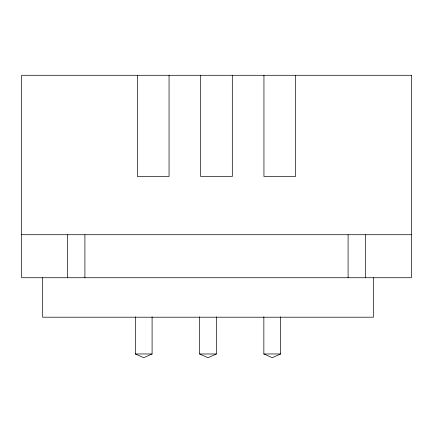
<?xml version="1.0" encoding="UTF-8"?>
<svg xmlns="http://www.w3.org/2000/svg" width="433" height="433" viewBox="0 0 433 433"><rect width="100%" height="100%" fill="white"/><g stroke="black" fill="none" stroke-linecap="round" stroke-linejoin="round"><path stroke-width="0.65" d="M152.091 316.864L152.091 353.972L143.718 357.712L135.318 353.972L135.318 316.864M216.359 316.864L216.359 353.972L207.986 357.712L199.586 353.972L199.586 316.864M280.627 316.864L280.627 353.972L272.254 357.712L263.854 353.972L263.854 316.864M21.65 234.713L411.35 234.713M135.318 353.972L152.091 353.972M199.586 353.972L216.359 353.972M263.854 353.972L280.627 353.972M373.392 277.732L373.392 317.21L42.656 317.21L42.656 277.732M365.441 234.713L365.441 277.732M348.089 234.713L348.089 277.732M295.577 75.288L295.577 176.512L263.946 176.512L263.946 75.288M232.315 75.288L232.315 176.512L200.685 176.512L200.685 75.288M169.054 75.288L169.054 176.512L137.423 176.512L137.423 75.288M84.911 234.713L84.911 277.732M67.559 234.713L67.559 277.732M411.35 75.288L21.65 75.288L21.65 277.732L411.35 277.732L411.35 75.288"/></g></svg>
